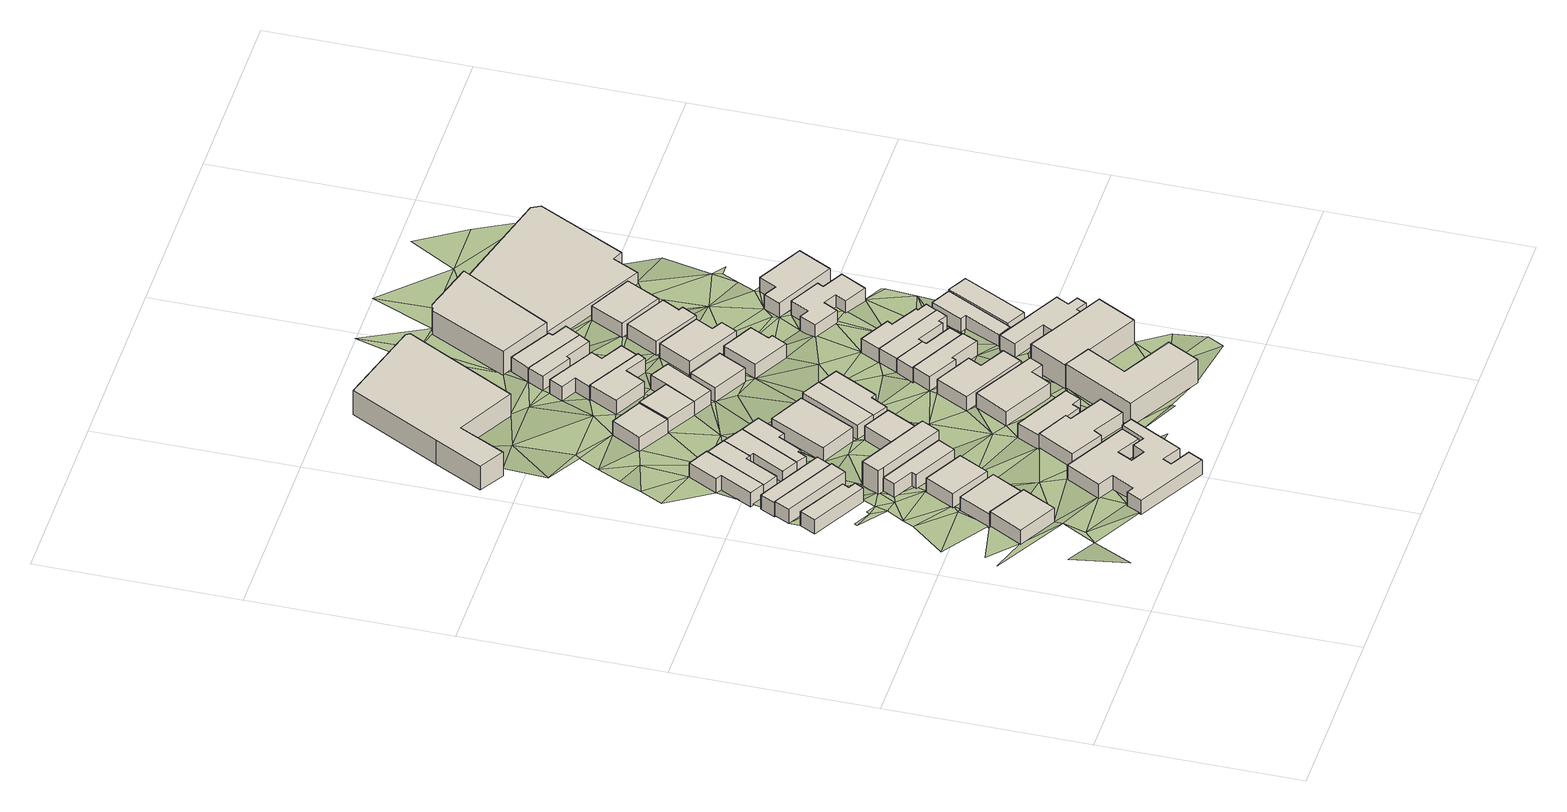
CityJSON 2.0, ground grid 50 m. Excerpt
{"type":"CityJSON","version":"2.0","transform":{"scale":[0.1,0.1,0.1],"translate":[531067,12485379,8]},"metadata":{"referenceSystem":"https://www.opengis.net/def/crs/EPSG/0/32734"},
"CityObjects":{
"building1":{"type":"Building","attributes":{"address":"Burns Road Salt River Cape Town","building":"house","building:levels":1,"building_height":4.1,"plus_code":"4FRW3F96+VHG","ground_height":12.33,"roof_height":16.43},"geometry":[{"type":"Solid","lod":"1","boundaries":[[[[0,1,2,3]],[[1,4,5,2]],[[4,6,7,5]],[[6,0,3,7]],[[3,2,5,7]],[[6,4,1,0]]]]}]},
"building2":{"type":"Building","attributes":{"address":"15 Addison Road Salt River Cape Town","building":"house","building:levels":1,"building_height":4.1,"plus_code":"4FRW3FC6+2HJ","ground_height":11.22,"roof_height":15.32},"geometry":[{"type":"Solid","lod":"1","boundaries":[[[[8,9,10,11]],[[9,12,13,10]],[[12,14,15,13]],[[14,16,17,15]],[[16,18,19,17]],[[18,8,11,19]],[[11,10,13,15,17,19]],[[18,16,14,12,9,8]]]]}]},
"building3":{"type":"Building","attributes":{"address":"Burns Road Salt River Cape Town","building":"house","building:levels":1,"building_height":4.1,"plus_code":"4FRW3F96+WJ2","ground_height":11.5,"roof_height":15.6},"geometry":[{"type":"Solid","lod":"1","boundaries":[[[[20,21,22,23]],[[21,24,25,22]],[[24,26,27,25]],[[26,20,23,27]],[[23,22,25,27]],[[26,24,21,20]]]]}]},
"building4":{"type":"Building","attributes":{"address":"13 Addison Road Salt River Cape Town","building":"house","building:levels":1,"building_height":4.1,"plus_code":"4FRW3FC6+3H3","ground_height":11.22,"roof_height":15.32},"geometry":[{"type":"Solid","lod":"1","boundaries":[[[[28,29,30,31]],[[29,32,33,30]],[[32,34,35,33]],[[34,28,31,35]],[[31,30,33,35]],[[34,32,29,28]]]]}]},
"building5":{"type":"Building","attributes":{"address":"11 Addison Road Salt River Cape Town","building":"house","building:levels":1,"building_height":4.1,"plus_code":"4FRW3FC6+3H8","ground_height":10.81,"roof_height":14.91},"geometry":[{"type":"Solid","lod":"1","boundaries":[[[[36,37,38,39]],[[37,40,41,38]],[[40,42,43,41]],[[42,36,39,43]],[[39,38,41,43]],[[42,40,37,36]]]]}]},
"building6":{"type":"Building","attributes":{"address":"14A Burns Road Salt River Cape Town","building":"house","building:levels":1,"building_height":4.1,"plus_code":"4FRW3F96+WJV","ground_height":11.5,"roof_height":15.6},"geometry":[{"type":"Solid","lod":"1","boundaries":[[[[44,45,46,47]],[[45,48,49,46]],[[48,50,51,49]],[[50,44,47,51]],[[47,46,49,51]],[[50,48,45,44]]]]}]},
"building7":{"type":"Building","attributes":{"address":"33A Burns Road Salt River Cape Town","building":"house","building:levels":1,"building_height":4.1,"plus_code":"4FRW3F96+RM3","ground_height":12.03,"roof_height":16.13},"geometry":[{"type":"Solid","lod":"1","boundaries":[[[[52,53,54,55]],[[53,56,57,54]],[[56,58,59,57]],[[58,60,61,59]],[[60,62,63,61]],[[62,64,65,63]],[[64,66,67,65]],[[66,68,69,67]],[[68,70,71,69]],[[70,72,73,71]],[[72,74,75,73]],[[74,76,77,75]],[[76,78,79,77]],[[78,80,81,79]],[[80,82,83,81]],[[82,84,85,83]],[[84,86,87,85]],[[86,88,89,87]],[[88,90,91,89]],[[90,52,55,91]],[[55,54,57,59,61,63,65,67,69,71,73,75,77,79,81,83,85,87,89,91]],[[90,88,86,84,82,80,78,76,74,72,70,68,66,64,62,60,58,56,53,52]]]]}]},
"building8":{"type":"Building","attributes":{"address":"2 Tennyson Street Salt River Cape Town","building":"house","building:levels":1,"building_height":4.1,"plus_code":"4FRW3FC6+4H7","ground_height":10.31,"roof_height":14.41},"geometry":[{"type":"Solid","lod":"1","boundaries":[[[[92,93,94,95]],[[93,96,97,94]],[[96,98,99,97]],[[98,100,101,99]],[[100,102,103,101]],[[102,92,95,103]],[[95,94,97,99,101,103]],[[102,100,98,96,93,92]]]]}]},
"building9":{"type":"Building","attributes":{"address":"14 Burns Road Salt River Cape Town","building":"house","building:levels":1,"building_height":4.1,"plus_code":"4FRW3F96+XJG","ground_height":11.12,"roof_height":15.22},"geometry":[{"type":"Solid","lod":"1","boundaries":[[[[104,105,106,107]],[[105,108,109,106]],[[108,110,111,109]],[[110,112,113,111]],[[112,114,115,113]],[[114,104,107,115]],[[107,106,109,111,113,115]],[[114,112,110,108,105,104]]]]}]},
"building10":{"type":"Building","attributes":{"address":"4 Tennyson Street Salt River Cape Town","building":"house","building:levels":1,"building_height":4.1,"plus_code":"4FRW3FC6+4JC","ground_height":9.98,"roof_height":14.08},"geometry":[{"type":"Solid","lod":"1","boundaries":[[[[116,117,118,119]],[[117,120,121,118]],[[120,122,123,121]],[[122,124,125,123]],[[124,126,127,125]],[[126,116,119,127]],[[119,118,121,123,125,127]],[[126,124,122,120,117,116]]]]}]},
"building11":{"type":"Building","attributes":{"address":"12 Burns Road Salt River Cape Town","building":"house","building:levels":2,"building_height":6.9,"plus_code":"4FRW3F96+XJX","ground_height":11.12,"roof_height":18.02},"geometry":[{"type":"Solid","lod":"1","boundaries":[[[[104,128,129,130]],[[128,131,132,129]],[[131,133,134,132]],[[133,105,135,134]],[[105,104,130,135]],[[130,129,132,134,135]],[[105,133,131,128,104]]]]}]},
"building12":{"type":"Building","attributes":{"address":"6 Tennyson Street Salt River Cape Town","building":"house","building:levels":1,"building_height":4.1,"plus_code":"4FRW3FC6+3JV","ground_height":9.98,"roof_height":14.08},"geometry":[{"type":"Solid","lod":"1","boundaries":[[[[136,116,119,137]],[[116,126,127,119]],[[126,138,139,127]],[[138,140,141,139]],[[140,142,143,141]],[[142,136,137,143]],[[137,119,127,139,141,143]],[[142,140,138,126,116,136]]]]}]},
"building13":{"type":"Building","attributes":{"address":"8 Tennyson Street Salt River Cape Town","building":"house","building:levels":1,"building_height":4.1,"plus_code":"4FRW3FC6+4M2","ground_height":9.98,"roof_height":14.08},"geometry":[{"type":"Solid","lod":"1","boundaries":[[[[136,142,143,137]],[[142,144,145,143]],[[144,146,147,145]],[[146,148,149,147]],[[148,150,151,149]],[[150,152,153,151]],[[152,154,155,153]],[[154,136,137,155]],[[137,143,145,147,149,151,153,155]],[[154,152,150,148,146,144,142,136]]]]}]},
"building14":{"type":"Building","attributes":{"address":"31 Burns Road Salt River Cape Town","building":"house","building:levels":1,"building_height":4.1,"plus_code":"4FRW3F96+VP7","ground_height":12.03,"roof_height":16.13},"geometry":[{"type":"Solid","lod":"1","boundaries":[[[[156,157,158,159]],[[157,160,161,158]],[[160,162,163,161]],[[162,164,165,163]],[[164,166,167,165]],[[166,168,169,167]],[[168,170,171,169]],[[170,156,159,171]],[[159,158,161,163,165,167,169,171]],[[170,168,166,164,162,160,157,156]]]]}]},
"building15":{"type":"Building","attributes":{"address":"10 Burns Road Salt River Cape Town","building":"house","building:levels":1,"building_height":4.1,"plus_code":"4FRW3FC6+2M8","ground_height":10.81,"roof_height":14.91},"geometry":[{"type":"Solid","lod":"1","boundaries":[[[[172,173,174,175]],[[173,176,177,174]],[[176,178,179,177]],[[178,172,175,179]],[[175,174,177,179]],[[178,176,173,172]]]]}]},
"building16":{"type":"Building","attributes":{"address":"10 Tennyson Street Salt River Cape Town","building":"house","building:levels":1,"building_height":4.1,"plus_code":"4FRW3FC6+3MF","ground_height":10.81,"roof_height":14.91},"geometry":[{"type":"Solid","lod":"1","boundaries":[[[[180,181,182,183]],[[181,184,185,182]],[[184,186,187,185]],[[186,180,183,187]],[[183,182,185,187]],[[186,184,181,180]]]]}]},
"building17":{"type":"Building","attributes":{"address":"29 Burns Road Salt River Cape Town","building":"house","building:levels":1,"building_height":4.1,"plus_code":"4FRW3F96+VPQ","ground_height":11.5,"roof_height":15.6},"geometry":[{"type":"Solid","lod":"1","boundaries":[[[[188,189,190,191]],[[189,192,193,190]],[[192,194,195,193]],[[194,196,197,195]],[[196,198,199,197]],[[198,200,201,199]],[[200,188,191,201]],[[191,190,193,195,197,199,201]],[[200,198,196,194,192,189,188]]]]}]},
"building18":{"type":"Building","attributes":{"address":"1 Tennyson Street Salt River Cape Town","building":"house","building:levels":1,"building_height":4.1,"plus_code":"4FRW3FC6+6J9","ground_height":9.49,"roof_height":13.59},"geometry":[{"type":"Solid","lod":"1","boundaries":[[[[202,203,204,205]],[[203,206,207,204]],[[206,208,209,207]],[[208,202,205,209]],[[205,204,207,209]],[[208,206,203,202]]]]}]},
"building19":{"type":"Building","attributes":{"address":"12 Tennyson Street Salt River Cape Town","building":"house","building:levels":1,"building_height":4.1,"plus_code":"4FRW3FC6+3P6","ground_height":10.81,"roof_height":14.91},"geometry":[{"type":"Solid","lod":"1","boundaries":[[[[210,211,212,213]],[[211,214,215,212]],[[214,216,217,215]],[[216,210,213,217]],[[213,212,215,217]],[[216,214,211,210]]]]}]},
"building20":{"type":"Building","attributes":{"address":"3 Tennyson Street Salt River Cape Town","building":"house","building:levels":1,"building_height":4.1,"plus_code":"4FRW3FC6+5MW","ground_height":9.76,"roof_height":13.86},"geometry":[{"type":"Solid","lod":"1","boundaries":[[[[218,219,220,221]],[[219,222,223,220]],[[222,224,225,223]],[[224,218,221,225]],[[221,220,223,225]],[[224,222,219,218]]]]}]},
"building21":{"type":"Building","attributes":{"address":"14 Tennyson Street Salt River Cape Town","building":"house","building:levels":1,"building_height":4.1,"plus_code":"4FRW3FC6+3P4","ground_height":10.6,"roof_height":14.7},"geometry":[{"type":"Solid","lod":"1","boundaries":[[[[226,227,228,229]],[[227,230,231,228]],[[230,232,233,231]],[[232,234,235,233]],[[234,236,237,235]],[[236,226,229,237]],[[229,228,231,233,235,237]],[[236,234,232,230,227,226]]]]}]},
"building22":{"type":"Building","attributes":{"address":"Addison House Albert Road Salt River Cape Town","building":"retail","building:levels":2,"building_height":6.9,"plus_code":"4FRW3FC6+9JX","ground_height":7.91,"roof_height":14.81},"geometry":[{"type":"Solid","lod":"1","boundaries":[[[[238,239,240,241]],[[239,242,243,240]],[[242,244,245,243]],[[244,246,247,245]],[[246,248,249,247]],[[248,250,251,249]],[[250,252,253,251]],[[252,238,241,253]],[[241,240,243,245,247,249,251,253]],[[252,250,248,246,244,242,239,238]]]]}]},
"building23":{"type":"Building","attributes":{"address":"27 Burns Road Salt River Cape Town","building":"house","building:levels":1,"building_height":4.1,"plus_code":"4FRW3F96+WQM","ground_height":11.5,"roof_height":15.6},"geometry":[{"type":"Solid","lod":"1","boundaries":[[[[254,255,256,257]],[[255,258,259,256]],[[258,260,261,259]],[[260,262,263,261]],[[262,264,265,263]],[[264,254,257,265]],[[257,256,259,261,263,265]],[[264,262,260,258,255,254]]]]}]},
"building24":{"type":"Building","attributes":{"address":"Coleridge Road Salt River Cape Town","building":"apartments","building:levels":2,"building:flats":"8","building_height":6.9,"plus_code":"4FRW3F96+RQQ","ground_height":12,"roof_height":18.9},"geometry":[{"type":"Solid","lod":"1","boundaries":[[[[266,267,268,269]],[[267,270,271,268]],[[270,272,273,271]],[[272,274,275,273]],[[274,276,277,275]],[[276,266,269,277]],[[269,268,271,273,275,277]],[[276,274,272,270,267,266]]]]}]},
"building25":{"type":"Building","attributes":{"address":"5 Tennyson Street Salt River Cape Town","building":"house","building:levels":1,"building_height":4.1,"plus_code":"4FRW3FC6+5PR","ground_height":9.76,"roof_height":13.86},"geometry":[{"type":"Solid","lod":"1","boundaries":[[[[219,278,279,220]],[[278,280,281,279]],[[280,282,283,281]],[[282,222,223,283]],[[222,219,220,223]],[[220,279,281,283,223]],[[222,282,280,278,219]]]]}]},
"building26":{"type":"Building","attributes":{"address":"25 Burns Road Salt River Cape Town","building":"house","building:levels":1,"building_height":4.1,"plus_code":"4FRW3F96+XQ3","ground_height":11.1,"roof_height":15.2},"geometry":[{"type":"Solid","lod":"1","boundaries":[[[[284,285,286,287]],[[285,288,289,286]],[[288,290,291,289]],[[290,292,293,291]],[[292,294,295,293]],[[294,284,287,295]],[[287,286,289,291,293,295]],[[294,292,290,288,285,284]]]]}]},
"building27":{"type":"Building","attributes":{"address":"9 Addison Road Salt River Cape Town","building":"house","building:levels":1,"building_height":4.1,"plus_code":"4FRW3FC6+7M5","ground_height":9.49,"roof_height":13.59},"geometry":[{"type":"Solid","lod":"1","boundaries":[[[[296,297,298,299]],[[297,300,301,298]],[[300,302,303,301]],[[302,304,305,303]],[[304,306,307,305]],[[306,296,299,307]],[[299,298,301,303,305,307]],[[306,304,302,300,297,296]]]]}]},
"building28":{"type":"Building","attributes":{"address":"7 Tennyson Street Salt River Cape Town","building":"house","building:levels":1,"building_height":4.1,"plus_code":"4FRW3FC6+5P8","ground_height":9.76,"roof_height":13.86},"geometry":[{"type":"Solid","lod":"1","boundaries":[[[[308,309,310,311]],[[309,312,313,310]],[[312,314,315,313]],[[314,308,311,315]],[[311,310,313,315]],[[314,312,309,308]]]]}]},
"building29":{"type":"Building","attributes":{"address":"23 Burns Road Salt River Cape Town","building":"house","building:levels":1,"building_height":4.1,"plus_code":"4FRW3F96+XRJ","ground_height":11.1,"roof_height":15.2},"geometry":[{"type":"Solid","lod":"1","boundaries":[[[[316,317,318,319]],[[317,320,321,318]],[[320,322,323,321]],[[322,324,325,323]],[[324,326,327,325]],[[326,316,319,327]],[[319,318,321,323,325,327]],[[326,324,322,320,317,316]]]]}]},
"building30":{"type":"Building","attributes":{"address":"7 Addison Road Salt River Cape Town","building":"house","building:levels":1,"building_height":4.1,"plus_code":"4FRW3FC6+7P7","ground_height":8.92,"roof_height":13.02},"geometry":[{"type":"Solid","lod":"1","boundaries":[[[[328,329,330,331]],[[329,332,333,330]],[[332,334,335,333]],[[334,336,337,335]],[[336,338,339,337]],[[338,340,341,339]],[[340,342,343,341]],[[342,328,331,343]],[[331,330,333,335,337,339,341,343]],[[342,340,338,336,334,332,329,328]]]]}]},
"building31":{"type":"Building","attributes":{"address":"Madrassah Al Shafi-Iy-Yah 18 Coleridge Road Salt River Cape Town","building":"civic","building:levels":2,"amenity":"community_centre","building_height":6.9,"plus_code":"4FRW3F96+VVJ","ground_height":11.58,"roof_height":18.48},"geometry":[{"type":"Solid","lod":"1","boundaries":[[[[344,345,346,347]],[[345,348,349,346]],[[348,350,351,349]],[[350,352,353,351]],[[352,354,355,353]],[[354,356,357,355]],[[356,344,347,357]],[[347,346,349,351,353,355,357]],[[356,354,352,350,348,345,344]]]]}]},
"building32":{"type":"Building","attributes":{"address":"21 Burns Road Salt River Cape Town","building":"house","building:levels":1,"building_height":4.1,"plus_code":"4FRW3FC6+2R3","ground_height":10.6,"roof_height":14.7},"geometry":[{"type":"Solid","lod":"1","boundaries":[[[[358,359,360,361]],[[359,362,363,360]],[[362,364,365,363]],[[364,366,367,365]],[[366,368,369,367]],[[368,358,361,369]],[[361,360,363,365,367,369]],[[368,366,364,362,359,358]]]]}]},
"building33":{"type":"Building","attributes":{"address":"5 Addison Road Salt River Cape Town","building":"house","building:levels":1,"building_height":4.1,"plus_code":"4FRW3FC6+7PV","ground_height":8.89,"roof_height":12.99},"geometry":[{"type":"Solid","lod":"1","boundaries":[[[[370,371,372,373]],[[371,374,375,372]],[[374,376,377,375]],[[376,378,379,377]],[[378,380,381,379]],[[380,370,373,381]],[[373,372,375,377,379,381]],[[380,378,376,374,371,370]]]]}]},
"building34":{"type":"Building","attributes":{"address":"8 Burns Road Salt River Cape Town","building":"house","building:levels":1,"building_height":4.1,"plus_code":"4FRW3FC6+4QW","ground_height":9.83,"roof_height":13.93},"geometry":[{"type":"Solid","lod":"1","boundaries":[[[[382,383,384,385]],[[383,386,387,384]],[[386,388,389,387]],[[388,390,391,389]],[[390,392,393,391]],[[392,382,385,393]],[[385,384,387,389,391,393]],[[392,390,388,386,383,382]]]]}]},
"building35":{"type":"Building","attributes":{"address":"3 Addison Road Salt River Cape Town","building":"house","building:levels":1,"building_height":4.1,"plus_code":"4FRW3FC6+8P8","ground_height":8.89,"roof_height":12.99},"geometry":[{"type":"Solid","lod":"1","boundaries":[[[[370,380,381,373]],[[380,394,395,381]],[[394,396,397,395]],[[396,398,399,397]],[[398,400,401,399]],[[400,370,373,401]],[[373,381,395,397,399,401]],[[400,398,396,394,380,370]]]]}]},
"building36":{"type":"Building","attributes":{"address":"6 Salt River Cape Town","building":"house","building:levels":1,"building_height":4.1,"plus_code":"4FRW3FC6+5QW","ground_height":9.75,"roof_height":13.85},"geometry":[{"type":"Solid","lod":"1","boundaries":[[[[402,403,404,405]],[[403,406,407,404]],[[406,408,409,407]],[[408,410,411,409]],[[410,412,413,411]],[[412,402,405,413]],[[405,404,407,409,411,413]],[[412,410,408,406,403,402]]]]}]},
"building37":{"type":"Building","attributes":{"address":"19 Burns Road Salt River Cape Town","building":"house","building:levels":1,"building_height":4.1,"plus_code":"4FRW3FC6+2RG","ground_height":10.6,"roof_height":14.7},"geometry":[{"type":"Solid","lod":"1","boundaries":[[[[368,366,367,369]],[[366,414,415,367]],[[414,416,417,415]],[[416,418,419,417]],[[418,420,421,419]],[[420,422,423,421]],[[422,424,425,423]],[[424,368,369,425]],[[369,367,415,417,419,421,423,425]],[[424,422,420,418,416,414,366,368]]]]}]},
"building38":{"type":"Building","attributes":{"address":"Coleridge Road Salt River Cape Town","building":"house","building:levels":1,"building_height":4.1,"plus_code":"4FRW3F96+WV9","ground_height":11.26,"roof_height":15.36},"geometry":[{"type":"Solid","lod":"1","boundaries":[[[[426,427,428,429]],[[427,430,431,428]],[[430,432,433,431]],[[432,434,435,433]],[[434,436,437,435]],[[436,438,439,437]],[[438,440,441,439]],[[440,442,443,441]],[[442,444,445,443]],[[444,426,429,445]],[[429,428,431,433,435,437,439,441,443,445]],[[444,442,440,438,436,434,432,430,427,426]]]]}]},
"building39":{"type":"Building","attributes":{"address":"17 Burns Road Salt River Cape Town","building":"house","building:levels":1,"building_height":4.1,"plus_code":"4FRW3FC6+2RQ","ground_height":10.42,"roof_height":14.52},"geometry":[{"type":"Solid","lod":"1","boundaries":[[[[446,447,448,449]],[[447,450,451,448]],[[450,452,453,451]],[[452,454,455,453]],[[454,456,457,455]],[[456,458,459,457]],[[458,460,461,459]],[[460,446,449,461]],[[449,448,451,453,455,457,459,461]],[[460,458,456,454,452,450,447,446]]]]}]},
"building40":{"type":"Building","attributes":{"address":"16 Tennyson Street Salt River Cape Town","building":"house","building:levels":1,"building_height":4.1,"plus_code":"4FRW3F96+XV7","ground_height":10.42,"roof_height":14.52},"geometry":[{"type":"Solid","lod":"1","boundaries":[[[[462,463,464,465]],[[463,466,467,464]],[[466,468,469,467]],[[468,470,471,469]],[[470,472,473,471]],[[472,474,475,473]],[[474,462,465,475]],[[465,464,467,469,471,473,475]],[[474,472,470,468,466,463,462]]]]}]},
"building41":{"type":"Building","attributes":{"address":"4 Burns Road Salt River Cape Town","building":"house","building:levels":1,"building_height":4.1,"plus_code":"4FRW3FC6+6RC","ground_height":9.16,"roof_height":13.26},"geometry":[{"type":"Solid","lod":"1","boundaries":[[[[476,477,478,479]],[[477,480,481,478]],[[480,482,483,481]],[[482,484,485,483]],[[484,486,487,485]],[[486,476,479,487]],[[479,478,481,483,485,487]],[[486,484,482,480,477,476]]]]}]},
"building42":{"type":"Building","attributes":{"address":"428 Albert Road Salt River Cape Town","building":"retail","building:levels":2,"building_height":6.9,"plus_code":"4FRW3FC6+9QF","ground_height":7.86,"roof_height":14.76},"geometry":[{"type":"Solid","lod":"1","boundaries":[[[[488,489,490,491]],[[489,492,493,490]],[[492,494,495,493]],[[494,496,497,495]],[[496,488,491,497]],[[491,490,493,495,497]],[[496,494,492,489,488]]]]}]},
"building43":{"type":"Building","attributes":{"address":"18 Tennyson Street Salt River Cape Town","building":"house","building:levels":1,"building_height":4.1,"plus_code":"4FRW3F96+XVH","ground_height":10.86,"roof_height":14.96},"geometry":[{"type":"Solid","lod":"1","boundaries":[[[[498,499,500,501]],[[499,502,503,500]],[[502,504,505,503]],[[504,498,501,505]],[[501,500,503,505]],[[504,502,499,498]]]]}]},
"building44":{"type":"Building","attributes":{"address":"15 Burns Road Salt River Cape Town","building":"house","building:levels":1,"building_height":4.1,"plus_code":"4FRW3FC6+4V4","ground_height":9.6,"roof_height":13.7},"geometry":[{"type":"Solid","lod":"1","boundaries":[[[[506,507,508,509]],[[507,510,511,508]],[[510,512,513,511]],[[512,514,515,513]],[[514,516,517,515]],[[516,518,519,517]],[[518,520,521,519]],[[520,522,523,521]],[[522,524,525,523]],[[524,526,527,525]],[[526,528,529,527]],[[528,506,509,529]],[[509,508,511,513,515,517,519,521,523,525,527,529]],[[528,526,524,522,520,518,516,514,512,510,507,506]]]]}]},
"building45":{"type":"Building","attributes":{"address":"2 Burns Road Salt River Cape Town","building":"house","building:levels":1,"building_height":4.1,"plus_code":"4FRW3FC6+7R7","ground_height":8.89,"roof_height":12.99},"geometry":[{"type":"Solid","lod":"1","boundaries":[[[[530,531,532,533]],[[531,534,535,532]],[[534,536,537,535]],[[536,530,533,537]],[[533,532,535,537]],[[536,534,531,530]]]]}]},
"building46":{"type":"Building","attributes":{"address":"13 Burns Road Salt River Cape Town","building":"house","building:levels":1,"building_height":4.1,"plus_code":"4FRW3FC6+4WC","ground_height":9.6,"roof_height":13.7},"geometry":[{"type":"Solid","lod":"1","boundaries":[[[[538,539,540,541]],[[539,542,543,540]],[[542,544,545,543]],[[544,546,547,545]],[[546,548,549,547]],[[548,538,541,549]],[[541,540,543,545,547,549]],[[548,546,544,542,539,538]]]]}]},
"building47":{"type":"Building","attributes":{"address":"Sterling Buildings 432 Albert Road Salt River Cape Town","building":"retail","building:levels":1,"building_height":4.1,"plus_code":"4FRW3FC6+8VJ","ground_height":7.86,"roof_height":11.96},"geometry":[{"type":"Solid","lod":"1","boundaries":[[[[488,496,550,551]],[[496,552,553,550]],[[552,554,555,553]],[[554,556,557,555]],[[556,558,559,557]],[[558,560,561,559]],[[560,488,551,561]],[[551,550,553,555,557,559,561]],[[560,558,556,554,552,496,488]]]]}]},
"terrain1":{"type":"TINRelief","geometry":[{"type":"CompositeSurface","lod":"1","boundaries":[[[562,563,564]],[[565,566,567]],[[568,565,1]],[[569,567,562]],[[562,570,569]],[[6,565,567]],[[571,572,1]],[[572,571,573]],[[569,574,567]],[[575,569,570]],[[576,577,578]],[[6,567,574]],[[579,573,580]],[[1,581,571]],[[575,574,569]],[[578,577,582]],[[571,580,573]],[[16,29,18]],[[579,583,582]],[[580,571,581]],[[584,578,585]],[[585,578,582]],[[6,586,0]],[[587,579,580]],[[582,583,585]],[[583,579,587]],[[574,82,6]],[[588,575,589]],[[574,575,588]],[[580,581,50]],[[583,590,585]],[[32,29,16]],[[591,585,590]],[[586,6,82]],[[592,593,594]],[[595,590,583]],[[587,595,583]],[[12,16,14]],[[12,591,590]],[[50,581,21]],[[0,586,21]],[[590,595,596]],[[592,597,593]],[[598,595,587]],[[16,12,32]],[[599,12,590]],[[595,598,600]],[[96,594,98]],[[21,586,50]],[[12,599,32]],[[592,37,597]],[[598,587,44]],[[601,96,93]],[[601,93,602]],[[586,82,157]],[[34,32,599]],[[603,44,50]],[[37,604,597]],[[156,50,586]],[[597,604,605]],[[598,44,606]],[[607,608,609]],[[610,607,609]],[[604,37,611]],[[603,50,156]],[[156,586,157]],[[157,82,612]],[[599,613,34]],[[614,602,615]],[[606,44,603]],[[615,602,93]],[[605,604,616]],[[37,34,184]],[[604,617,616]],[[37,618,611]],[[609,619,610]],[[613,599,620]],[[37,184,618]],[[612,82,621]],[[613,184,34]],[[614,615,622]],[[128,620,599]],[[92,615,93]],[[623,619,609]],[[624,618,625]],[[618,184,625]],[[606,603,626]],[[200,603,156]],[[621,619,623]],[[627,628,629]],[[184,630,625]],[[631,632,627]],[[633,634,635]],[[636,622,615]],[[636,615,92]],[[623,637,621]],[[104,606,626]],[[626,603,200]],[[638,612,637]],[[612,621,637]],[[613,186,184]],[[173,613,620]],[[627,629,631]],[[639,625,630]],[[620,128,640]],[[641,642,633]],[[643,630,184]],[[644,92,116]],[[622,203,628]],[[637,645,638]],[[173,186,613]],[[181,643,184]],[[646,634,633]],[[203,622,636]],[[218,636,92]],[[104,647,128]],[[648,632,631]],[[645,637,634]],[[203,629,628]],[[104,626,647]],[[186,173,214]],[[634,646,649]],[[136,644,116]],[[92,644,218]],[[181,630,643]],[[647,640,128]],[[649,645,634]],[[200,255,626]],[[214,173,216]],[[168,650,170]],[[651,630,181]],[[651,644,136]],[[640,647,172]],[[216,173,172]],[[646,652,649]],[[645,649,166]],[[186,214,180]],[[166,650,168]],[[631,629,653]],[[654,255,200]],[[655,626,255]],[[653,629,203]],[[284,647,626]],[[656,652,646]],[[172,657,216]],[[650,658,659]],[[657,172,647]],[[660,648,631]],[[651,181,180]],[[650,166,658]],[[219,218,644]],[[284,626,655]],[[214,211,180]],[[644,651,661]],[[662,166,649]],[[166,663,658]],[[649,652,664]],[[255,654,665]],[[666,651,180]],[[300,203,224]],[[663,654,658]],[[320,657,647]],[[667,657,668]],[[203,300,653]],[[644,669,219]],[[631,653,670]],[[294,647,284]],[[631,670,660]],[[663,166,662]],[[661,669,644]],[[668,657,320]],[[651,666,671]],[[666,180,211]],[[654,663,662]],[[294,320,647]],[[651,671,661]],[[665,654,662]],[[211,210,666]],[[655,672,284]],[[653,300,297]],[[224,673,300]],[[653,338,670]],[[673,224,222]],[[653,297,338]],[[668,320,317]],[[674,665,662]],[[674,675,665]],[[320,294,676]],[[661,309,669]],[[666,210,677]],[[677,671,666]],[[236,668,678]],[[679,680,276]],[[672,655,681]],[[670,370,660]],[[678,668,317]],[[338,336,670]],[[671,682,661]],[[679,683,680]],[[222,282,673]],[[684,338,297]],[[676,294,292]],[[676,322,320]],[[336,371,670]],[[662,348,674]],[[309,280,669]],[[282,304,673]],[[370,670,371]],[[685,210,236]],[[677,682,671]],[[676,292,322]],[[674,348,681]],[[677,210,685]],[[370,686,660]],[[317,368,678]],[[681,348,672]],[[683,664,687]],[[688,292,290]],[[292,324,322]],[[304,282,306]],[[280,309,406]],[[374,371,336]],[[236,678,424]],[[282,280,306]],[[689,276,680]],[[690,672,348]],[[677,691,682]],[[309,691,406]],[[678,368,424]],[[680,683,689]],[[672,690,688]],[[326,324,292]],[[326,292,688]],[[692,660,686]],[[685,236,693]],[[694,374,336]],[[424,693,236]],[[695,690,348]],[[280,406,403]],[[685,392,677]],[[677,388,691]],[[686,370,400]],[[695,348,345]],[[306,280,403]],[[388,406,691]],[[688,690,696]],[[687,697,683]],[[688,696,326]],[[374,694,376]],[[403,296,306]],[[683,698,689]],[[698,683,697]],[[694,699,700]],[[695,701,690]],[[388,702,406]],[[703,326,696]],[[694,704,376]],[[695,345,701]],[[403,705,296]],[[706,707,708]],[[709,316,326]],[[709,326,703]],[[296,705,700]],[[710,392,685]],[[686,400,711]],[[710,685,693]],[[704,694,700]],[[712,708,713]],[[714,703,696]],[[707,316,709]],[[713,708,707]],[[710,382,392]],[[686,715,692]],[[702,388,386]],[[382,386,383]],[[709,703,716]],[[714,696,717]],[[400,398,711]],[[403,402,705]],[[700,705,718]],[[709,719,707]],[[700,720,704]],[[707,719,713]],[[721,714,722]],[[723,356,689]],[[724,692,715]],[[709,716,719]],[[720,380,704]],[[693,725,710]],[[725,693,726]],[[727,715,686]],[[702,386,410]],[[720,700,718]],[[382,710,518]],[[728,713,729]],[[719,729,713]],[[722,714,717]],[[398,396,394]],[[696,438,717]],[[398,394,711]],[[402,730,705]],[[410,402,412]],[[731,732,726]],[[544,386,382]],[[715,733,724]],[[734,729,719]],[[718,735,720]],[[382,518,544]],[[402,410,730]],[[410,386,736]],[[737,710,725]],[[725,726,737]],[[394,380,531]],[[734,719,463]],[[380,720,531]],[[711,394,531]],[[738,737,726]],[[739,450,732]],[[733,715,489]],[[476,735,718]],[[386,544,736]],[[715,727,489]],[[734,463,450]],[[735,740,720]],[[732,741,726]],[[514,518,742]],[[730,410,743]],[[744,722,717]],[[544,518,514]],[[736,542,410]],[[741,738,726]],[[738,745,737]],[[746,732,450]],[[740,735,476]],[[747,748,476]],[[730,743,748]],[[743,410,542]],[[450,463,746]],[[738,749,745]],[[736,544,542]],[[743,476,748]],[[463,498,746]],[[746,741,732]],[[750,544,514]],[[751,711,531]],[[743,740,476]],[[743,752,740]],[[743,542,753]],[[542,539,754]],[[750,755,544]],[[489,756,757]],[[758,741,746]],[[489,488,756]],[[759,740,752]],[[760,741,758]],[[542,754,753]],[[750,761,762]],[[759,751,531]],[[753,763,743]],[[755,750,762]],[[764,752,743]],[[752,751,759]],[[764,743,763]],[[765,753,754]],[[752,764,751]],[[766,757,756]],[[766,756,488]],[[767,764,763]],[[764,767,768]],[[764,769,751]],[[770,751,771]],[[751,769,771]],[[772,766,488]],[[773,774,766]],[[766,772,773]]]}]}
},
"vertices":[
[245,366,52],[148,419,52],[148,419,93],[245,366,93],[101,334,52],[101,334,93],[199,281,52],[199,281,93],
[28,799,41],[169,723,41],[169,723,82],[28,799,82],[181,745,41],[181,745,82],[162,755,41],[162,755,82],[171,772,41],[171,772,82],[49,838,41],[49,838,82],
[245,366,43],[291,450,43],[291,450,84],[245,366,84],[193,501,43],[193,501,84],[148,419,43],[148,419,84],
[69,904,41],[49,866,41],[49,866,82],[69,904,82],[214,777,41],[214,777,82],[235,815,41],[235,815,82],
[235,815,36],[256,854,36],[256,854,77],[235,815,77],[90,942,36],[90,942,77],[69,904,36],[69,904,77],
[337,540,43],[238,593,43],[238,593,84],[337,540,84],[198,520,43],[198,520,84],[298,466,43],[298,466,84],
[280,99,49],[457,3,49],[457,3,90],[280,99,90],[477,40,49],[477,40,90],[426,68,49],[426,68,90],[438,90,49],[438,90,90],[485,64,49],[485,64,90],[558,198,49],[558,198,90],[532,212,49],[532,212,90],[499,152,49],[499,152,90],[469,169,49],[469,169,90],[452,138,49],[452,138,90],[415,158,49],[415,158,90],[435,195,49],[435,195,90],[494,163,49],[494,163,90],[519,208,49],[519,208,90],[360,294,49],[360,294,90],[311,207,49],[311,207,90],[351,185,49],[351,185,90],[320,128,49],[320,128,90],[302,138,49],[302,138,90],
[216,1104,31],[164,1131,31],[164,1131,72],[216,1104,72],[125,1057,31],[125,1057,72],[139,1049,31],[139,1049,72],[96,968,31],[96,968,72],[134,948,31],[134,948,72],
[383,603,39],[219,689,39],[219,689,80],[383,603,80],[203,659,39],[203,659,80],[254,632,39],[254,632,80],[247,619,39],[247,619,80],[360,560,39],[360,560,80],
[267,1077,28],[216,1104,28],[216,1104,69],[267,1077,69],[134,948,28],[134,948,69],[174,928,28],[174,928,69],[218,1011,28],[218,1011,69],[229,1005,28],[229,1005,69],
[407,648,39],[407,648,108],[383,603,108],[229,741,39],[229,741,108],[205,697,39],[205,697,108],[219,689,108],
[318,1048,28],[318,1048,69],[239,1001,28],[239,1001,69],[194,919,28],[194,919,69],[235,897,28],[235,897,69],
[260,882,28],[260,882,69],[272,904,28],[272,904,69],[280,900,28],[280,900,69],[312,959,28],[312,959,69],[327,951,28],[327,951,69],[366,1023,28],[366,1023,69],
[453,386,49],[401,294,49],[401,294,90],[453,386,90],[484,248,49],[484,248,90],[496,268,49],[496,268,90],[576,223,49],[576,223,90],[610,283,49],[610,283,90],[525,331,49],[525,331,90],[533,345,49],[533,345,90],
[461,743,36],[392,780,36],[392,780,77],[461,743,77],[345,695,36],[345,695,77],[415,657,36],[415,657,77],
[452,945,36],[363,991,36],[363,991,77],[452,945,77],[290,850,36],[290,850,77],[379,804,36],[379,804,77],
[453,386,43],[533,345,43],[533,345,84],[453,386,84],[573,324,43],[573,324,84],[582,342,43],[582,342,84],[606,330,43],[606,330,84],[627,370,43],[627,370,84],[483,444,43],[483,444,84],
[354,1300,23],[275,1341,23],[275,1341,64],[354,1300,64],[234,1267,23],[234,1267,64],[313,1222,23],[313,1222,64],
[518,922,36],[471,947,36],[471,947,77],[518,922,77],[389,797,36],[389,797,77],[436,771,36],[436,771,77],
[313,1222,26],[389,1180,26],[389,1180,67],[313,1222,67],[432,1258,26],[432,1258,67],[354,1300,26],[354,1300,67],
[518,922,34],[436,771,34],[436,771,75],[518,922,75],[474,750,34],[474,750,75],[497,792,34],[497,792,75],[510,786,34],[510,786,75],[569,895,34],[569,895,75],
[213,1935,7],[89,1707,7],[89,1707,76],[213,1935,76],[24,1585,7],[24,1585,76],[87,1548,7],[87,1548,76],[147,1664,7],[147,1664,76],[294,1586,7],[294,1586,76],[446,1863,7],[446,1863,76],[440,1873,7],[440,1873,76],
[564,564,43],[517,480,43],[517,480,84],[564,564,84],[643,411,43],[643,411,84],[672,462,43],[672,462,84],[702,446,43],[702,446,84],[720,479,43],[720,479,84],
[680,385,48],[581,205,48],[581,205,117],[680,385,117],[774,100,48],[774,100,117],[817,179,48],[817,179,117],[689,249,48],[689,249,117],[745,349,48],[745,349,117],
[437,1154,26],[437,1154,67],[504,1273,26],[504,1273,67],[455,1300,26],[455,1300,67],
[550,583,39],[709,499,39],[709,499,80],[550,583,80],[734,546,39],[734,546,80],[669,581,39],[669,581,80],[687,615,39],[687,615,80],[594,664,39],[594,664,80],
[526,1349,23],[388,1425,23],[388,1425,64],[526,1349,64],[349,1353,23],[349,1353,64],[432,1309,23],[432,1309,64],[459,1359,23],[459,1359,64],[513,1329,23],[513,1329,64],
[572,1169,26],[485,1215,26],[485,1215,67],[572,1169,67],[448,1146,26],[448,1146,67],[535,1099,26],[535,1099,67],
[770,651,39],[623,728,39],[623,728,80],[770,651,80],[598,682,39],[598,682,80],[674,642,39],[674,642,80],[679,651,39],[679,651,80],[751,612,39],[751,612,80],
[526,1349,17],[551,1395,17],[551,1395,58],[526,1349,58],[495,1426,17],[495,1426,58],[510,1454,17],[510,1454,58],[390,1520,17],[390,1520,58],[372,1486,17],[372,1486,58],[410,1465,17],[410,1465,58],[388,1425,17],[388,1425,58],
[901,390,44],[818,435,44],[818,435,113],[901,390,113],[733,481,44],[733,481,113],[680,385,44],[680,385,113],[745,349,44],[745,349,113],[878,277,44],[878,277,113],[931,374,44],[931,374,113],
[623,728,34],[770,651,34],[770,651,75],[623,728,75],[788,687,34],[788,687,75],[719,723,34],[719,723,75],[724,734,34],[724,734,75],[649,774,34],[649,774,75],
[418,1578,17],[397,1539,17],[397,1539,58],[418,1578,58],[476,1496,17],[476,1496,58],[481,1505,17],[481,1505,58],[546,1470,17],[546,1470,58],[564,1497,17],[564,1497,58],
[664,1071,27],[653,1076,27],[653,1076,68],[664,1071,68],[679,1125,27],[679,1125,68],[599,1167,27],[599,1167,68],[552,1080,27],[552,1080,68],[643,1032,27],[643,1032,68],
[586,1535,17],[586,1535,58],[547,1556,17],[547,1556,58],[552,1566,17],[552,1566,58],[445,1626,17],[445,1626,58],
[678,1253,26],[570,1310,26],[570,1310,67],[678,1253,67],[525,1227,26],[525,1227,67],[660,1155,26],[660,1155,67],[681,1194,26],[681,1194,67],[654,1209,26],[654,1209,67],
[730,744,34],[730,744,75],[800,707,34],[800,707,75],[805,717,34],[805,717,75],[827,705,34],[827,705,75],[843,732,34],[843,732,75],[674,822,34],[674,822,75],
[818,435,41],[901,390,41],[901,390,82],[818,435,82],[919,423,41],[919,423,82],[946,409,41],[946,409,82],[959,433,41],[959,433,82],[933,447,41],[933,447,82],[950,479,41],[950,479,82],[783,568,41],[783,568,82],[761,527,41],[761,527,82],[844,482,41],[844,482,82],
[674,822,32],[843,732,32],[843,732,73],[674,822,73],[859,761,32],[859,761,73],[834,774,32],[834,774,73],[837,779,32],[837,779,73],[769,817,32],[769,817,73],[776,830,32],[776,830,73],[700,871,32],[700,871,73],
[918,724,32],[868,750,32],[868,750,73],[918,724,73],[827,672,32],[827,672,73],[843,664,32],[843,664,73],[795,572,32],[795,572,73],[828,555,32],[828,555,73],[833,563,32],[833,563,73],
[731,1346,20],[627,1402,20],[627,1402,61],[731,1346,61],[582,1321,20],[582,1321,61],[697,1258,20],[697,1258,61],[718,1296,20],[718,1296,61],[707,1302,20],[707,1302,61],
[697,1805,7],[560,1843,7],[560,1843,76],[697,1805,76],[539,1836,7],[539,1836,76],[438,1643,7],[438,1643,76],[565,1575,7],[565,1575,76],
[918,724,37],[833,563,37],[833,563,78],[918,724,78],[882,537,37],[882,537,78],[966,698,37],[966,698,78],
[888,913,24],[923,977,24],[923,977,65],[888,913,65],[869,1006,24],[869,1006,65],[877,1022,24],[877,1022,65],[800,1063,24],[800,1063,65],[775,1016,24],[775,1016,65],[751,1029,24],[751,1029,65],[729,987,24],[729,987,65],[793,953,24],[793,953,65],[813,989,24],[813,989,65],[847,971,24],[847,971,65],[832,943,24],[832,943,65],
[781,1442,17],[672,1498,17],[672,1498,58],[781,1442,58],[628,1414,17],[628,1414,58],[737,1358,17],[737,1358,58],
[862,1154,24],[839,1110,24],[839,1110,65],[862,1154,65],[805,1128,24],[805,1128,65],[783,1087,24],[783,1087,65],[935,1008,24],[935,1008,65],[980,1092,24],[980,1092,65],
[565,1575,48],[697,1805,48],[828,1432,7],[828,1432,48],[861,1497,7],[861,1497,48],[888,1486,7],[888,1486,48],[1003,1706,7],[1003,1706,48],[991,1728,7],[991,1728,48],
[148,172,53],[71,214,57],[88,72,63],[101,334,54],[10,364,54],[197,260,53],[31,399,54],[180,202,53],[280,99,57],[180,502,49],[30,502,50],[106,588,46],[311,207,54],[302,138,54],[80,719,46],[77,712,46],[124,695,46],[120,615,46],[198,520,49],[193,501,49],[145,659,46],[180,652,46],[129,704,46],[154,691,46],[331,352,49],[238,593,46],[351,185,54],[320,128,57],[205,697,46],[169,723,46],[90,942,41],[134,948,41],[96,968,41],[203,659,46],[219,689,46],[174,928,41],[247,619,46],[229,741,41],[254,632,46],[54,1166,33],[85,1224,31],[331,502,43],[194,919,41],[218,1011,41],[360,560,43],[415,158,54],[452,138,54],[469,169,54],[435,195,54],[235,897,41],[484,248,54],[331,802,36],[112,1279,27],[180,1252,27],[229,1005,41],[239,1001,41],[260,882,36],[494,163,54],[345,695,39],[519,208,54],[143,1339,26],[499,152,54],[272,904,36],[280,900,36],[481,502,43],[78,1439,30],[170,1390,26],[180,1402,26],[327,951,36],[180,1552,22],[87,1548,28],[549,138,54],[558,198,54],[485,64,57],[234,1267,27],[532,212,54],[496,268,54],[312,959,36],[415,657,39],[540,118,57],[568,114,57],[331,952,36],[331,1102,28],[576,223,54],[569,176,54],[481,652,40],[147,1664,19],[581,205,54],[573,324,49],[366,1023,36],[674,134,54],[331,1402,23],[627,370,49],[564,564,45],[669,124,57],[474,750,36],[606,330,49],[582,342,49],[294,1586,17],[448,1146,28],[680,385,49],[631,352,49],[774,100,54],[643,411,49],[481,952,36],[497,792,36],[510,786,36],[437,1154,28],[331,1552,17],[481,1102,28],[709,499,44],[432,1309,26],[702,446,45],[672,462,45],[631,652,39],[552,1080,28],[631,802,34],[689,249,54],[781,202,50],[720,479,44],[535,1099,28],[817,179,50],[410,1465,23],[631,952,34],[438,1643,12],[912,77,53],[734,546,44],[878,277,48],[761,527,44],[572,1169,27],[446,1863,8],[700,871,34],[510,1454,23],[781,502,44],[783,568,44],[935,119,53],[931,202,48],[495,1426,23],[551,1395,23],[844,482,44],[660,1155,27],[795,572,44],[546,1470,23],[582,1321,26],[719,723,39],[788,687,39],[724,734,35],[781,652,40],[729,987,35],[565,1575,17],[730,744,35],[800,707,39],[828,555,44],[481,1852,8],[843,664,39],[885,526,41],[627,1402,22],[827,672,39],[628,1414,22],[833,563,44],[882,537,41],[931,352,44],[440,1873,8],[781,952,35],[776,830,35],[539,1836,8],[805,717,39],[827,705,39],[697,1258,26],[769,817,35],[837,779,35],[481,2002,5],[843,732,35],[631,1402,22],[781,1102,24],[793,953,35],[832,943,35],[834,774,35],[737,1358,20],[888,913,32],[775,1016,35],[781,1252,23],[979,699,37],[813,989,35],[931,802,32],[707,1302,23],[718,1296,23],[847,971,35],[877,1022,32],[828,1432,20],[781,1402,20],[861,1166,25],[862,1154,25],[935,1008,32],[631,1852,7],[631,2002,6],[936,877,32],[781,1442,20],[934,888,32],[869,1006,32],[923,977,32],[885,1211,21],[899,1277,21],[974,1108,25],[781,1852,6],[906,1253,21],[931,1252,21],[931,1402,16],[861,1497,13],[888,1486,13],[991,1728,9],[931,1852,5],[855,1972,4]
]}
